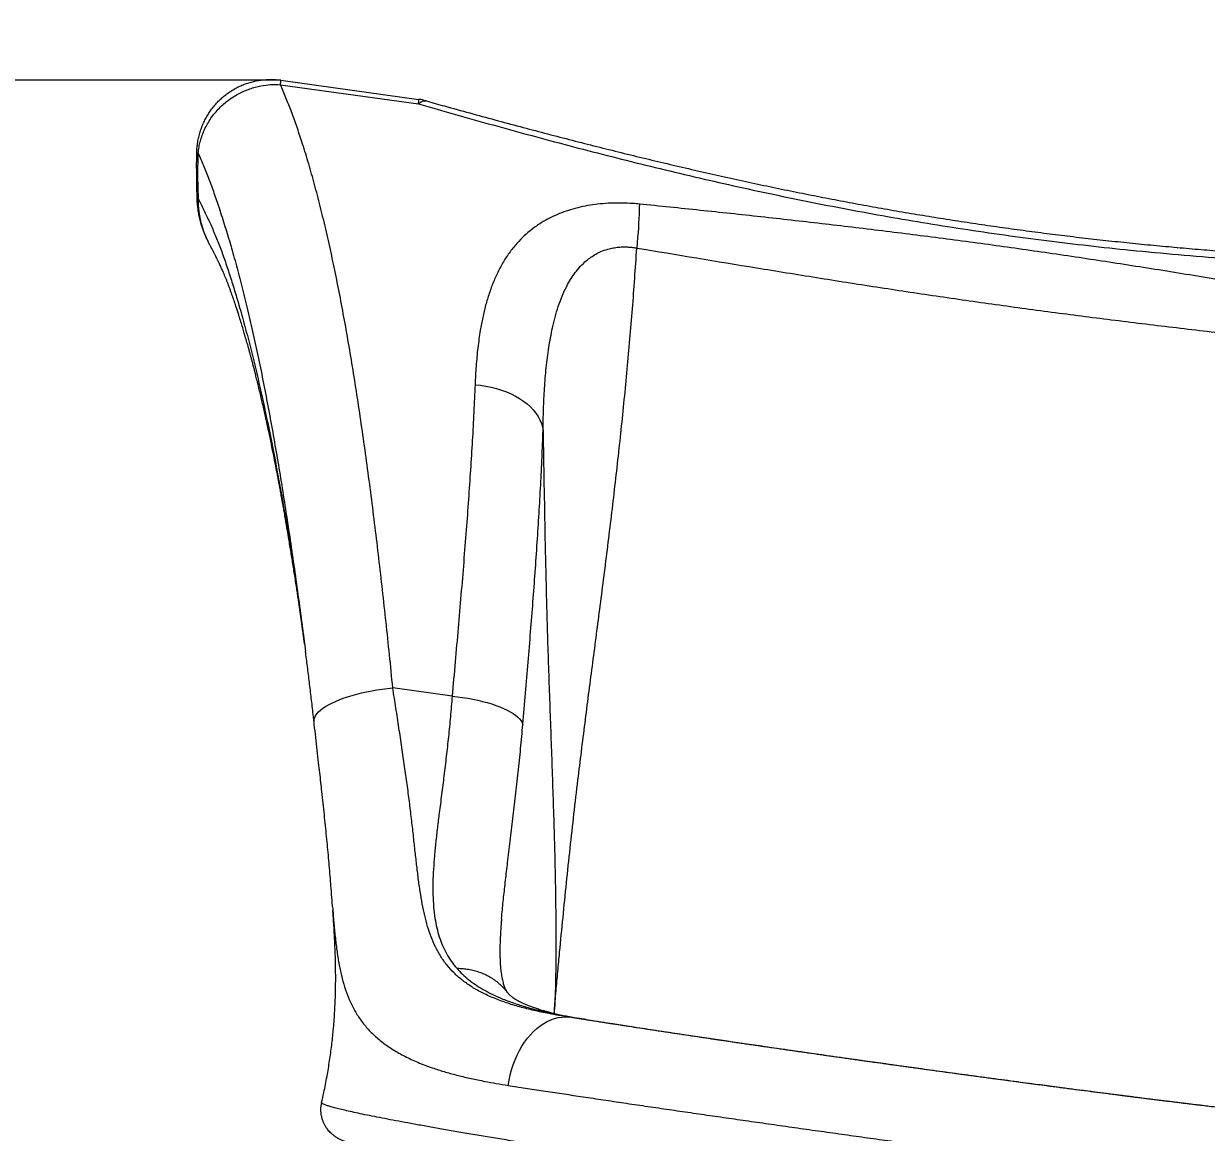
# Model space of a CAD drawing. Header units: millimetres. Extents: x -5517 to 6387, y -5295 to 6147.
# Drawn here: x 2840 to 3939, y 3157 to 4188 of the extents above; entities that cross this region are included whole.
import ezdxf

# ---------------------------------------------------------------- set-up
doc = ezdxf.new("R2010")
doc.units = ezdxf.units.MM
for name, color, linetype in [('DIKOM_ОБЪЕКТ', 7, 'Continuous'), ('DIKOM_РАЗМЕР_ЗОНА', 7, 'Continuous'), ('DIKOM_РАЗМЕР_ОБЪЕКТА', 7, 'Continuous')]:
    doc.layers.add(name, color=color, linetype=linetype)
doc.styles.add('style1', font='arial.ttf', dxfattribs={"width": 0.8})
doc.dimstyles.new('1-50', dxfattribs={"dimtxt": 300, "dimasz": 200, "dimexe": 100, "dimexo": 0, "dimgap": 100, "dimtad": 1, "dimtxsty": 'style1', "dimcen": 200, "dimclrd": 7, "dimclre": 7, "dimclrt": 7, "dimadec": 1, "dimazin": 2, "dimtfac": 1, "dimtmove": 0, "dimatfit": 2, "dimfxl": 0, "dimlwd": 25, "dimlwe": 18, "dimarcsym": 0})

# ---------------------------------------------------------------- blocks, each defined once
blk = doc.blocks.new('*D0')
at = {"layer": 'Defpoints', "color": 0, "transparency": 16777216}
for p in [(3079.1, 4135.3), (-4405.3, -2652.7), (-1397.6, -2652.7)]:
    blk.add_point(p, dxfattribs=at)
at = {"layer": 'DIKOM_РАЗМЕР_ОБЪЕКТА', "color": 7, "lineweight": 18, "transparency": 16777216}
for p, q in [((3079.1, 4135.3), (-4505.3, 4135.3)), ((-1397.6, -2652.7), (-4505.3, -2652.7))]:
    blk.add_line(p, q, dxfattribs=at)
at = {"layer": 'DIKOM_РАЗМЕР_ОБЪЕКТА', "color": 7, "lineweight": 25, "transparency": 16777216}
blk.add_line((-4405.3, 3935.3), (-4405.3, -2452.7), dxfattribs=at)
at = {"layer": 'DIKOM_РАЗМЕР_ОБЪЕКТА', "color": 7, "transparency": 16777216}
for points in [[(-4438.7, 3935.3), (-4372, 3935.3), (-4405.3, 4135.3)], [(-4438.7, -2452.7), (-4372, -2452.7), (-4405.3, -2652.7)]]:
    blk.add_solid(points, dxfattribs=at)
at = {"layer": 'DIKOM_РАЗМЕР_ОБЪЕКТА', "color": 7, "transparency": 16777216, "insert": (-4658.5, 741.3), "char_height": 300, "attachment_point": 5, "rotation": 90, "style": 'style1'}
blk.add_mtext('6800', dxfattribs=at)
blk = doc.blocks.new('*D2')
at = {"layer": 'Defpoints', "color": 0, "transparency": 16777216}
for p in [(4491.5, 3839), (-2445.6, 374.3), (4491.5, -4687.8)]:
    blk.add_point(p, dxfattribs=at)
at = {"layer": 'DIKOM_РАЗМЕР_ОБЪЕКТА', "color": 7, "lineweight": 18, "transparency": 16777216}
for p, q in [((4491.5, 3839), (4491.5, -4787.8)), ((-2445.6, 374.3), (-2445.6, -4787.8))]:
    blk.add_line(p, q, dxfattribs=at)
at = {"layer": 'DIKOM_РАЗМЕР_ОБЪЕКТА', "color": 7, "lineweight": 25, "transparency": 16777216}
blk.add_line((-2245.6, -4687.8), (4291.5, -4687.8), dxfattribs=at)
at = {"layer": 'DIKOM_РАЗМЕР_ОБЪЕКТА', "color": 7, "transparency": 16777216}
for points in [[(-2245.6, -4654.5), (-2245.6, -4721.1), (-2445.6, -4687.8)], [(4291.5, -4654.5), (4291.5, -4721.1), (4491.5, -4687.8)]]:
    blk.add_solid(points, dxfattribs=at)
at = {"layer": 'DIKOM_РАЗМЕР_ОБЪЕКТА', "color": 7, "transparency": 16777216, "insert": (1023, -4434.6), "char_height": 300, "attachment_point": 5, "style": 'style1'}
blk.add_mtext('6900', dxfattribs=at)
blk = doc.blocks.new('*D3')
at = {"layer": 'Defpoints', "color": 0, "transparency": 16777216}
for p in [(6386.9, 4728.2), (-4131.4, -152.7), (6386.9, -5195.4)]:
    blk.add_point(p, dxfattribs=at)
at = {"layer": 'DIKOM_РАЗМЕР_ЗОНА', "color": 7, "lineweight": 18, "transparency": 16777216}
for p, q in [((6386.9, 4728.2), (6386.9, -5295.4)), ((-4131.4, -152.7), (-4131.4, -5295.4))]:
    blk.add_line(p, q, dxfattribs=at)
at = {"layer": 'DIKOM_РАЗМЕР_ЗОНА', "color": 7, "lineweight": 25, "transparency": 16777216}
blk.add_line((-3931.4, -5195.4), (6186.9, -5195.4), dxfattribs=at)
at = {"layer": 'DIKOM_РАЗМЕР_ЗОНА', "color": 7, "transparency": 16777216}
for points in [[(-3931.4, -5162), (-3931.4, -5228.7), (-4131.4, -5195.4)], [(6186.9, -5162), (6186.9, -5228.7), (6386.9, -5195.4)]]:
    blk.add_solid(points, dxfattribs=at)
at = {"layer": 'DIKOM_РАЗМЕР_ЗОНА', "color": 7, "transparency": 16777216, "insert": (1127.7, -4942.2), "char_height": 300, "attachment_point": 5, "style": 'style1'}
blk.add_mtext('10500', dxfattribs=at)

msp = doc.modelspace()

# ---------------------------------------------------------------- linework, layer by layer
at = {"layer": 'DIKOM_ОБЪЕКТ', "color": 7, "linetype": 'Continuous', "lineweight": 15}
for p, q in [((3079.071, 4135.263), (3207.455, 4117.403)), ((3078.595, 4131.067), (3206.979, 4113.207)), ((3002.396, 4024.744), (3002.394, 4024.785)), ((3011.885, 3984.534), (3011.688, 3984.908)), ((3099.75, 3621.064), (3101.912, 3604.4)), ((3238.249, 3562.4), (3183.128, 3570.068)), ((3126.392, 3375.802), (3126.375, 3375.994)), ((3284.263, 3355.614), (3284.425, 3357.57)), ((3361.277, 3261.965), (3347.078, 3263.94)), ((3362.57, 3261.789), (3361.277, 3261.965)), ((3117.137, 3184.446), (3117.139, 3184.453))]:
    msp.add_line(p, q, dxfattribs=at)
at = {"layer": 'DIKOM_ОБЪЕКТ', "color": 7, "linetype": 'Continuous', "lineweight": 15, "flags": 128}
for points in [[(3206.979, 4113.207), (3208.487, 4114.446), (3209.94, 4115.358), (3211.327, 4115.935), (3212.638, 4116.175), (3213.865, 4116.074), (3214.065, 4116.023)], [(3002.394, 4024.785), (3002.394, 4024.785), (3001.979, 4046.123), (3002.24, 4067.484)], [(3011.688, 3984.908), (3010.205, 3987.727), (3007.363, 3994.614), (3005.155, 4001.759), (3003.897, 4007.345), (3003.018, 4013.013), (3002.523, 4018.841), (3002.437, 4024.7), (3002.437, 4024.7), (3002.437, 4024.7)], [(3412.344, 4020.022), (3412.301, 4017.08), (3412.212, 4013.828), (3412.077, 4010.286), (3411.897, 4006.472), (3411.674, 4002.408), (3411.408, 3998.118), (3411.1, 3993.623), (3410.754, 3988.949), (3410.369, 3984.122), (3409.95, 3979.169)], [(3259.582, 3852.092), (3264.681, 3851.562), (3269.718, 3850.791), (3274.664, 3849.786), (3279.494, 3848.55), (3284.181, 3847.091), (3288.699, 3845.417), (3293.026, 3843.536), (3297.136, 3841.459), (3301.008, 3839.197), (3304.622, 3836.762), (3307.956, 3834.167), (3310.994, 3831.427), (3313.72, 3828.556), (3316.117, 3825.57), (3318.174, 3822.484), (3319.879, 3819.316), (3321.223, 3816.083), (3322.2, 3812.801), (3322.802, 3809.489)], [(3109.972, 3538.538), (3109.924, 3539.257), (3110.069, 3540.91), (3110.562, 3542.591), (3111.4, 3544.293), (3112.58, 3546.006), (3114.095, 3547.722), (3115.939, 3549.432), (3118.101, 3551.128), (3120.571, 3552.801), (3123.336, 3554.443), (3126.383, 3556.046), (3129.697, 3557.601), (3133.26, 3559.101), (3137.055, 3560.538), (3141.063, 3561.905), (3145.263, 3563.195), (3149.636, 3564.402), (3154.158, 3565.519), (3158.807, 3566.542), (3163.56, 3567.464), (3168.393, 3568.282), (3173.281, 3568.991), (3178.201, 3569.587), (3183.128, 3570.068)], [(3238.249, 3562.4), (3243.167, 3561.879), (3248.041, 3561.244), (3252.849, 3560.496), (3257.565, 3559.64), (3262.167, 3558.681), (3266.631, 3557.623), (3270.934, 3556.471), (3275.056, 3555.231), (3278.976, 3553.909), (3282.673, 3552.513), (3286.13, 3551.048), (3289.329, 3549.522), (3292.255, 3547.944), (3294.892, 3546.32), (3297.228, 3544.659), (3299.25, 3542.969), (3300.949, 3541.26), (3302.316, 3539.538), (3303.344, 3537.813), (3304.028, 3536.093)], [(3290.371, 3200.487), (3291.196, 3205.396), (3292.255, 3210.25), (3293.542, 3215.026), (3295.051, 3219.698), (3296.774, 3224.244), (3298.703, 3228.639), (3300.828, 3232.863), (3303.137, 3236.893), (3305.621, 3240.71), (3308.265, 3244.293), (3311.056, 3247.626), (3313.981, 3250.69), (3317.025, 3253.471), (3320.171, 3255.954), (3323.405, 3258.127), (3326.71, 3259.979), (3330.069, 3261.5), (3333.465, 3262.683), (3336.882, 3263.522), (3340.301, 3264.013), (3343.705, 3264.152), (3347.078, 3263.94)]]:
    msp.add_lwpolyline(points, dxfattribs=at)
at = {"layer": 'DIKOM_ОБЪЕКТ', "color": 7, "linetype": 'Continuous', "lineweight": 15}
for centre, radius, start, end in [((3020.755, 4139.76), 58.489, 351.452573, 355.590192), ((3148.968, 4121.918), 58.661, 351.460233, 355.585746), ((3200.566, 4067.88), 50, 74.344154, 82.080054), ((3002.113, 4070.256), 2.774, 243.548625, 272.615444)]:
    msp.add_arc(centre, radius, start, end, dxfattribs=at)
for points, knots in [([(3000.904, 4067.774), (3000.946, 4069.071), (3001.038, 4071.974), (3001.568, 4076.467), (3002.419, 4081.237), (3003.603, 4085.955), (3005.102, 4090.577), (3006.898, 4095.036), (3008.975, 4099.325), (3011.328, 4103.451), (3013.971, 4107.43), (3016.889, 4111.223), (3020.03, 4114.765), (3023.37, 4118.042), (3026.897, 4121.065), (3030.643, 4123.858), (3034.598, 4126.404), (3038.693, 4128.653), (3042.888, 4130.594), (3047.169, 4132.234), (3051.572, 4133.591), (3056.095, 4134.656), (3060.665, 4135.407), (3065.244, 4135.841), (3069.819, 4135.98), (3074.417, 4135.78), (3077.516, 4135.527), (3079.06, 4135.263), (3079.077, 4135.26)], [0, 0, 0, 0, 0.03332781, 0.07459925, 0.11609778, 0.15776728, 0.1994909, 0.24083253, 0.28118101, 0.32185863, 0.36277566, 0.40381964, 0.4447278, 0.48430131, 0.5239526, 0.56398125, 0.60427852, 0.64469806, 0.68393026, 0.72295371, 0.76239652, 0.80221752, 0.84226259, 0.88130513, 0.92030815, 0.95973716, 0.99957534, 1, 1, 1, 1]), ([(3002.24, 4067.484), (3002.46, 4069.335), (3002.899, 4073.035), (3004.165, 4078.578), (3005.889, 4084.077), (3008.121, 4089.506), (3010.829, 4094.769), (3014.031, 4099.879), (3017.716, 4104.768), (3021.742, 4109.25), (3026.002, 4113.269), (3030.468, 4116.87), (3035.259, 4120.143), (3040.18, 4122.958), (3045.128, 4125.308), (3050.09, 4127.242), (3055.216, 4128.82), (3061.67, 4130.286), (3069.506, 4131.329), (3075.548, 4131.155), (3078.595, 4131.067)], [0, 0, 0, 0, 0.05254716, 0.10509416, 0.15915072, 0.21320762, 0.26778177, 0.32235506, 0.3786658, 0.43497412, 0.48621165, 0.53745051, 0.59013911, 0.64282858, 0.69031783, 0.7378065, 0.78644591, 0.83508603, 0.91682431, 1, 1, 1, 1]), ([(3183.128, 3570.068), (3182.109, 3580.352), (3180.07, 3600.928), (3176.868, 3631.291), (3173.57, 3661.249), (3170.176, 3690.719), (3166.664, 3719.957), (3163.03, 3748.916), (3159.255, 3777.558), (3155.367, 3805.57), (3151.359, 3832.903), (3147.26, 3859.272), (3143.069, 3884.677), (3138.787, 3909.126), (3134.37, 3932.832), (3129.818, 3955.757), (3125.08, 3978.085), (3120.148, 3999.768), (3115.014, 4020.764), (3109.718, 4040.844), (3104.255, 4059.974), (3098.936, 4077.096), (3093.791, 4092.383), (3088.85, 4106.003), (3083.796, 4118.984), (3080.329, 4127.039), (3078.595, 4131.067)], [0, 0, 0, 0, 0.04213587, 0.08430715, 0.12649008, 0.16866133, 0.21079746, 0.25416537, 0.29757166, 0.34099048, 0.38439682, 0.4277646, 0.46992512, 0.51212046, 0.55432765, 0.59652326, 0.63868359, 0.68206944, 0.72549326, 0.76892983, 0.81235385, 0.85573969, 0.89174672, 0.92775373, 0.96387694, 1, 1, 1, 1]), ([(3206.979, 4113.207), (3218.467, 4109.908), (3241.446, 4103.311), (3276.225, 4093.551), (3311.274, 4083.921), (3346.617, 4074.469), (3382.241, 4065.226), (3418.139, 4056.228), (3454.306, 4047.513), (3490.734, 4039.109), (3527.36, 4031.056), (3564.169, 4023.38), (3601.15, 4016.112), (3638.286, 4009.265), (3675.551, 4002.856), (3713.403, 3996.824), (3751.828, 3991.205), (3790.807, 3986.021), (3829.826, 3981.341), (3870.698, 3976.967), (3913.403, 3972.988), (3957.906, 3969.466), (4002.323, 3966.54), (4046.598, 3964.177), (4090.971, 3962.335), (4135.411, 3960.99), (4179.9, 3960.086), (4224.125, 3959.578), (4268.077, 3959.389), (4297.108, 3959.485), (4311.62, 3959.533)], [0, 0, 0, 0, 0.0329727, 0.06594858, 0.09892092, 0.13202002, 0.16512287, 0.19822156, 0.23144118, 0.26467, 0.29789809, 0.33111707, 0.36434185, 0.39757676, 0.43081132, 0.46403571, 0.49854547, 0.53306695, 0.56758848, 0.60209842, 0.64150119, 0.68092755, 0.72036301, 0.75979231, 0.79919752, 0.8393434, 0.87950826, 0.91968186, 0.95985079, 1, 1, 1, 1]), ([(3214.062, 4116.016), (3219.743, 4114.427), (3233.221, 4110.657), (3254.545, 4104.771), (3277.982, 4098.37), (3301.177, 4092.131), (3324.175, 4086.048), (3346.973, 4080.122), (3369.777, 4074.306), (3392.566, 4068.608), (3415.319, 4063.04), (3438.015, 4057.611), (3460.636, 4052.329), (3483.163, 4047.204), (3505.58, 4042.242), (3527.871, 4037.449), (3550.021, 4032.833), (3572.017, 4028.397), (3593.857, 4024.147), (3615.658, 4020.059), (3637.496, 4016.114), (3659.419, 4012.308), (3681.359, 4008.655), (3703.295, 4005.158), (3725.23, 4001.818), (3747.168, 3998.636), (3769.087, 3995.614), (3791.007, 3992.752), (3812.957, 3990.042), (3834.984, 3987.477), (3857.081, 3985.057), (3879.215, 3982.786), (3901.35, 3980.666), (3923.457, 3978.7), (3945.588, 3976.881), (3967.786, 3975.204), (3990.099, 3973.661), (4012.507, 3972.25), (4035.013, 3970.969), (4057.62, 3969.813), (4080.331, 3968.779), (4103.151, 3967.863), (4126.083, 3967.061), (4149.129, 3966.369), (4172.293, 3965.783), (4195.576, 3965.296), (4218.981, 3964.906), (4242.515, 3964.606), (4266.172, 3964.393), (4287.14, 3964.263), (4300.182, 3964.228), (4305.332, 3964.214)], [0, 0, 0, 0, 0.01645423, 0.03904153, 0.06142152, 0.08371168, 0.10530797, 0.12684223, 0.14829707, 0.16965493, 0.19089926, 0.21201468, 0.23298702, 0.2538031, 0.27445124, 0.29492079, 0.3152023, 0.33528726, 0.35516858, 0.37486834, 0.39470512, 0.41455982, 0.43437352, 0.45415246, 0.47390291, 0.4936312, 0.51334606, 0.53299052, 0.55267202, 0.57243857, 0.59226556, 0.61212735, 0.63199833, 0.65184499, 0.67165749, 0.6916342, 0.71171378, 0.7319043, 0.75221339, 0.77264875, 0.7932183, 0.81392932, 0.83478939, 0.85580584, 0.87698564, 0.89833597, 0.91986322, 0.94157417, 0.96348526, 0.98558334, 1, 1, 1, 1]), ([(3001.265, 4024.945), (3001.132, 4029.59), (3000.857, 4039.17), (3000.756, 4053.256), (3000.767, 4062.889), (3000.911, 4067.581), (3000.917, 4067.771)], [0, 0, 0, 0, 0.32548153, 0.67120628, 0.9866571, 1, 1, 1, 1]), ([(3002.24, 4067.484), (3003.908, 4063.634), (3007.244, 4055.933), (3012.116, 4043.442), (3016.899, 4030.316), (3021.909, 4015.643), (3027.121, 3999.429), (3032.505, 3981.522), (3037.755, 3962.862), (3042.87, 3943.439), (3047.896, 3923.035), (3052.832, 3901.644), (3057.682, 3879.307), (3062.406, 3856.231), (3067.003, 3832.459), (3071.433, 3808.269), (3075.701, 3783.701), (3079.817, 3758.799), (3083.835, 3733.333), (3087.76, 3707.34), (3091.637, 3680.607), (3095.47, 3653.079), (3098.19, 3633.119), (3099.589, 3622.309), (3099.75, 3621.064)], [0, 0, 0, 0, 0.0401602, 0.08032121, 0.12063291, 0.16094608, 0.20944389, 0.25797936, 0.30652015, 0.35504177, 0.40352798, 0.45334441, 0.50320403, 0.5530776, 0.60293614, 0.65275193, 0.70100833, 0.74930483, 0.79761429, 0.84590996, 0.89416606, 0.94382524, 0.99352799, 1, 1, 1, 1]), ([(3002.396, 4024.744), (3001.883, 4024.786), (3001.201, 4024.842), (3001.212, 4024.924), (3001.214, 4024.944)], [0, 0, 0, 0, 0.75313833, 1, 1, 1, 1]), ([(3011.849, 3984.515), (3011.331, 3985.491), (3009.975, 3988.051), (3008.085, 3992.379), (3006.182, 3997.406), (3004.626, 4002.459), (3003.38, 4007.495), (3002.406, 4012.583), (3001.703, 4017.796), (3001.324, 4021.837), (3001.236, 4024.14), (3001.216, 4024.661)], [0, 0, 0, 0, 0.07914042, 0.20746378, 0.33793218, 0.46406041, 0.58594214, 0.70946267, 0.83489046, 0.96269181, 1, 1, 1, 1]), ([(3002.437, 4024.7), (3002.426, 4024.718), (3002.412, 4024.741), (3002.399, 4024.743), (3002.396, 4024.744)], [0, 0, 0, 0, 0.77864478, 1, 1, 1, 1]), ([(3002.437, 4024.7), (3004.139, 4021.27), (3007.542, 4014.416), (3012.573, 4003.735), (3017.505, 3992.551), (3022.305, 3980.696), (3026.923, 3967.961), (3031.389, 3954.492), (3035.772, 3940.578), (3040.428, 3924.959), (3045.329, 3907.508), (3050.441, 3888.074), (3055.405, 3867.956), (3060.218, 3847.167), (3065.068, 3824.911), (3069.949, 3801.139), (3074.848, 3775.805), (3079.592, 3749.807), (3084.184, 3723.197), (3088.627, 3695.993), (3092.759, 3669.539), (3095.371, 3651.896), (3096.581, 3643.721)], [0, 0, 0, 0, 0.04245348, 0.08484048, 0.12714266, 0.16936856, 0.21156079, 0.25375048, 0.29591322, 0.33803528, 0.39091555, 0.44369862, 0.49636913, 0.54891697, 0.60135773, 0.65978499, 0.71810778, 0.77630877, 0.83436845, 0.89227861, 0.95008459, 1, 1, 1, 1]), ([(3412.344, 4020.022), (3410.292, 4020.211), (3404.811, 4020.715), (3395.923, 4021.071), (3385.807, 4020.952), (3375.935, 4020.277), (3366.351, 4019.045), (3357.144, 4017.237), (3348.343, 4014.891), (3340.04, 4012.057), (3331.485, 4008.433), (3322.891, 4003.872), (3314.448, 3998.281), (3306.848, 3992.124), (3299.58, 3985.004), (3292.772, 3976.85), (3286.52, 3967.621), (3281.15, 3957.886), (3276.55, 3947.669), (3272.633, 3937.007), (3269.341, 3925.931), (3266.622, 3914.517), (3264.142, 3901.383), (3262.054, 3886.407), (3260.444, 3869.525), (3259.869, 3857.902), (3259.582, 3852.092)], [0, 0, 0, 0, 0.01778128, 0.04749619, 0.07735122, 0.10721311, 0.13693707, 0.16718886, 0.19755356, 0.227942, 0.25822623, 0.29774427, 0.33739702, 0.37709596, 0.41667758, 0.46450289, 0.51242753, 0.56038955, 0.60826677, 0.65668236, 0.70514155, 0.75361447, 0.80204941, 0.86801813, 0.93401968, 1, 1, 1, 1]), ([(4091.929, 3925.433), (4072.905, 3928.793), (4034.857, 3935.511), (3977.701, 3945.281), (3920.469, 3954.763), (3863.59, 3963.813), (3807.07, 3972.39), (3750.895, 3980.45), (3694.635, 3988.003), (3638.275, 3995.109), (3581.85, 4001.818), (3525.363, 4008.178), (3468.86, 4014.254), (3431.183, 4018.1), (3412.344, 4020.022)], [0, 0, 0, 0, 0.08449456, 0.16898884, 0.25351419, 0.33803874, 0.42063002, 0.50322052, 0.58589423, 0.66856888, 0.75140877, 0.83424949, 0.91712466, 1, 1, 1, 1]), ([(3096.991, 3640.991), (3096.916, 3641.509), (3096.739, 3642.733), (3096.379, 3645.238), (3095.905, 3648.496), (3095.305, 3652.572), (3094.58, 3657.433), (3093.726, 3663.087), (3092.767, 3669.345), (3091.757, 3675.856), (3090.745, 3682.315), (3089.744, 3688.623), (3088.409, 3696.949), (3086.749, 3707.11), (3084.773, 3718.909), (3083.16, 3728.294), (3081.933, 3735.311), (3081.108, 3739.971), (3080.385, 3744.014), (3079.768, 3747.433), (3079.256, 3750.251), (3078.793, 3752.787), (3078.283, 3755.558), (3077.639, 3759.036), (3076.864, 3763.179), (3076.004, 3767.723), (3074.906, 3773.459), (3073.591, 3780.219), (3072.137, 3787.541), (3070.819, 3794.055), (3069.596, 3799.999), (3068.357, 3805.926), (3067.043, 3812.106), (3065.726, 3818.184), (3064.43, 3824.062), (3063.131, 3829.847), (3061.781, 3835.751), (3060.386, 3841.733), (3058.97, 3847.677), (3057.783, 3852.562), (3056.871, 3856.257), (3056.236, 3858.804), (3055.58, 3861.41), (3054.808, 3864.453), (3053.878, 3868.068), (3052.88, 3871.89), (3051.914, 3875.539), (3051.046, 3878.773), (3050.193, 3881.912), (3049.372, 3884.896), (3048.592, 3887.699), (3047.879, 3890.236), (3047.135, 3892.856), (3046.178, 3896.187), (3044.972, 3900.317), (3043.508, 3905.237), (3041.871, 3910.612), (3040.328, 3915.553), (3038.946, 3919.884), (3037.818, 3923.359), (3036.779, 3926.508), (3035.852, 3929.274), (3034.969, 3931.877), (3034.077, 3934.475), (3033.116, 3937.227), (3032.099, 3940.084), (3031.042, 3942.975), (3029.993, 3945.759), (3028.951, 3948.425), (3027.884, 3951.067), (3026.816, 3953.626), (3025.787, 3956.02), (3024.846, 3958.152), (3024.031, 3959.963), (3023.249, 3961.671), (3022.383, 3963.53), (3021.362, 3965.682), (3020.27, 3967.942), (3019.196, 3970.125), (3018.321, 3971.881), (3017.615, 3973.283), (3016.997, 3974.502), (3016.259, 3975.95), (3015.357, 3977.706), (3014.177, 3979.985), (3012.913, 3982.406), (3011.999, 3984.141), (3011.615, 3984.869)], [0, 0, 0, 0, 0.00428826, 0.01014023, 0.01760779, 0.02659466, 0.03719574, 0.04942081, 0.06325262, 0.07749824, 0.09149577, 0.1052458, 0.11874921, 0.14624344, 0.17266033, 0.19800055, 0.21006493, 0.2208275, 0.2301967, 0.23817277, 0.24475498, 0.25003942, 0.25619481, 0.26456283, 0.27498211, 0.28607206, 0.29751345, 0.31683344, 0.33581611, 0.35198345, 0.36581025, 0.38093185, 0.39740688, 0.41365743, 0.42852992, 0.44396789, 0.45998908, 0.47638258, 0.49304683, 0.50939353, 0.51751364, 0.52447811, 0.53120937, 0.53997594, 0.55087964, 0.5628327, 0.57372595, 0.58343019, 0.59194713, 0.60222991, 0.61077116, 0.61785032, 0.62584521, 0.6353532, 0.64935118, 0.66533666, 0.68312916, 0.70247589, 0.71513118, 0.72752507, 0.73858487, 0.74829601, 0.75701033, 0.76673939, 0.77685951, 0.78837731, 0.80069934, 0.81266858, 0.82502985, 0.83759264, 0.84990977, 0.86187824, 0.87257253, 0.88156468, 0.88903088, 0.89803589, 0.90892225, 0.92078394, 0.93161028, 0.9413325, 0.94663822, 0.95203431, 0.95874412, 0.96682792, 0.97628556, 0.99003896, 1, 1, 1, 1]), ([(3322.802, 3809.489), (3322.919, 3816.089), (3323.152, 3829.297), (3324.069, 3848.778), (3325.62, 3867.957), (3328.01, 3886.732), (3330.907, 3902.362), (3333.968, 3915.002), (3336.891, 3924.815), (3340.41, 3934.345), (3344.273, 3942.752), (3348.368, 3950.074), (3352.599, 3956.351), (3357.475, 3962.229), (3362.42, 3966.965), (3367.217, 3970.655), (3371.646, 3973.451), (3376.848, 3976.057), (3382.279, 3978.024), (3387.837, 3979.336), (3392.895, 3980.049), (3397.717, 3980.294), (3402.21, 3980.156), (3406.168, 3979.796), (3408.742, 3979.369), (3409.95, 3979.169)], [0, 0, 0, 0, 0.08850921, 0.17714535, 0.26575525, 0.35425697, 0.4426526, 0.49236927, 0.54214715, 0.59188285, 0.64154085, 0.67868604, 0.71594122, 0.75311772, 0.7901555, 0.81411757, 0.83811475, 0.86204955, 0.89185179, 0.91251784, 0.9332441, 0.95389956, 0.96988627, 0.98587393, 1, 1, 1, 1]), ([(3333.828, 3277.313), (3333.835, 3277.389), (3333.892, 3277.998), (3334.233, 3281.681), (3335.126, 3291.303), (3336.529, 3306.367), (3338.676, 3329.204), (3341.341, 3356.786), (3344.596, 3389.012), (3347.984, 3421.03), (3351.521, 3452.875), (3356.063, 3491.685), (3361.772, 3537.447), (3368.619, 3590.217), (3375.661, 3643.862), (3382.634, 3698.527), (3389.339, 3754.227), (3395.571, 3810.144), (3401.178, 3866.276), (3406.124, 3922.598), (3408.674, 3960.313), (3409.95, 3979.169)], [0, 0, 0, 0, 0.00031794, 0.00252581, 0.01527681, 0.04028436, 0.06529236, 0.11084354, 0.15640727, 0.20198804, 0.24757512, 0.29314605, 0.36932974, 0.44551465, 0.52169872, 0.60140763, 0.68113499, 0.76086636, 0.84059079, 0.92030216, 1, 1, 1, 1]), ([(3409.95, 3979.169), (3447.072, 3972.997), (3502.756, 3963.739), (3577.071, 3951.69), (3632.676, 3942.947), (3688.161, 3934.575), (3743.541, 3926.625), (3799.001, 3919.128), (3855.067, 3911.964), (3911.714, 3905.089), (3988.008, 3896.211), (4045.246, 3889.791), (4083.407, 3885.51)], [0, 0, 0, 0, 0.16609514, 0.24914935, 0.33220297, 0.41442096, 0.49663803, 0.57891329, 0.66118931, 0.7458855, 0.83058249, 1, 1, 1, 1]), ([(3259.582, 3852.092), (3259.211, 3843.588), (3258.468, 3826.572), (3257.021, 3800.139), (3255.355, 3773.08), (3253.464, 3745.376), (3251.351, 3716.769), (3249.029, 3687.246), (3246.521, 3656.819), (3243.872, 3625.837), (3241.114, 3594.398), (3239.204, 3573.062), (3238.249, 3562.4)], [0, 0, 0, 0, 0.09831241, 0.19671725, 0.29515319, 0.39355801, 0.49187083, 0.5934289, 0.69508854, 0.79678168, 0.89844139, 1, 1, 1, 1]), ([(3304.028, 3536.093), (3304.863, 3545.838), (3306.536, 3565.336), (3308.946, 3594.088), (3311.257, 3622.438), (3313.443, 3650.299), (3315.506, 3677.944), (3317.414, 3705.321), (3319.136, 3732.396), (3320.627, 3758.822), (3321.889, 3784.615), (3322.498, 3801.201), (3322.802, 3809.489)], [0, 0, 0, 0, 0.09830239, 0.19669749, 0.29512204, 0.3935141, 0.49181414, 0.59338172, 0.69505248, 0.79675886, 0.89843068, 1, 1, 1, 1]), ([(3322.802, 3809.489), (3323.081, 3792.876), (3323.639, 3759.65), (3324.569, 3709.647), (3325.694, 3656.588), (3327.352, 3600.447), (3329.498, 3541.234), (3331.662, 3481.911), (3333.511, 3422.497), (3334.604, 3370.253), (3334.838, 3328.226), (3334.528, 3303.393), (3334.177, 3288.661), (3333.995, 3282.373), (3333.873, 3278.638), (3333.831, 3277.402), (3333.828, 3277.313)], [0, 0, 0, 0, 0.09457276, 0.18914939, 0.28372092, 0.39495453, 0.50620647, 0.61746938, 0.72872675, 0.83996472, 0.91054512, 0.96427449, 0.97907736, 0.99307194, 0.99950023, 1, 1, 1, 1]), ([(3101.047, 3611.174), (3100.968, 3611.787), (3100.79, 3613.157), (3100.481, 3615.509), (3100.091, 3618.461), (3099.644, 3621.805), (3099.19, 3625.163), (3098.752, 3628.366), (3098.265, 3631.893), (3097.702, 3635.914), (3097.196, 3639.475), (3096.837, 3641.97), (3096.652, 3643.253), (3096.587, 3643.703), (3096.583, 3643.748), (3096.581, 3643.773)], [0, 0, 0, 0, 0.05081486, 0.11335087, 0.19610246, 0.29907451, 0.39722056, 0.48311025, 0.57494485, 0.70407671, 0.83672314, 0.89497015, 0.92332596, 0.95759992, 1, 1, 1, 1]), ([(3109.944, 3538.506), (3109.75, 3540.185), (3108.97, 3546.939), (3107.598, 3558.609), (3105.817, 3573.461), (3103.994, 3588.111), (3102.693, 3598.459), (3101.988, 3603.899), (3101.906, 3604.533)], [0, 0, 0, 0, 0.07489148, 0.30131445, 0.5254591, 0.74761462, 0.97060704, 1, 1, 1, 1]), ([(3347.078, 3263.94), (3343.892, 3264.454), (3337.516, 3265.481), (3326.531, 3267.501), (3314.256, 3270.084), (3301.037, 3273.428), (3288.467, 3277.266), (3276.654, 3281.677), (3265.675, 3286.728), (3255.921, 3292.295), (3247.373, 3298.378), (3239.938, 3304.941), (3233.335, 3312.225), (3227.595, 3320.279), (3222.671, 3329.123), (3218.636, 3338.469), (3215.358, 3348.274), (3212.679, 3358.475), (3210.435, 3369.265), (3208.511, 3380.746), (3206.814, 3392.934), (3205.253, 3405.828), (3203.757, 3419.279), (3202.214, 3433.488), (3200.511, 3448.469), (3198.598, 3464.212), (3196.491, 3480.437), (3194.113, 3497.289), (3191.531, 3514.759), (3188.837, 3532.838), (3186.044, 3551.258), (3184.099, 3563.8), (3183.128, 3570.068)], [0, 0, 0, 0, 0.02205055, 0.04412339, 0.07864206, 0.11318406, 0.14769783, 0.18327204, 0.21887898, 0.25444889, 0.28760944, 0.32080048, 0.35396214, 0.38819683, 0.42246286, 0.4567033, 0.48880679, 0.52094464, 0.55308782, 0.58519869, 0.61827628, 0.65138401, 0.68449176, 0.71756892, 0.75225569, 0.78697945, 0.82170301, 0.85638981, 0.89227362, 0.9281941, 0.96411541, 1, 1, 1, 1]), ([(3238.249, 3562.4), (3237.728, 3556.028), (3236.685, 3543.279), (3234.845, 3524.655), (3232.834, 3506.313), (3230.664, 3488.341), (3228.435, 3470.776), (3226.376, 3454.722), (3224.561, 3440.101), (3223.041, 3426.817), (3221.778, 3413.977), (3220.836, 3401.464), (3220.315, 3389.312), (3220.312, 3377.548), (3220.905, 3366.325), (3222.12, 3356.127), (3223.925, 3346.891), (3226.246, 3338.538), (3229.213, 3330.579), (3232.898, 3323.05), (3237.263, 3315.919), (3240.775, 3311.58), (3242.53, 3309.411)], [0, 0, 0, 0, 0.05658551, 0.11320641, 0.16979287, 0.22765397, 0.2855515, 0.34341368, 0.39167389, 0.43997786, 0.48827753, 0.53653232, 0.58639863, 0.63632849, 0.6862485, 0.73610102, 0.77954869, 0.82302232, 0.86646722, 0.91096795, 0.95550014, 1, 1, 1, 1]), ([(3127.089, 3366.648), (3126.945, 3368.533), (3126.519, 3374.126), (3125.861, 3382.854), (3125.069, 3392.897), (3124.276, 3402.382), (3123.422, 3412.112), (3122.526, 3421.875), (3121.575, 3431.83), (3120.569, 3441.982), (3119.508, 3452.334), (3118.392, 3462.888), (3117.305, 3472.87), (3116.253, 3482.304), (3115.236, 3491.273), (3114.104, 3501.268), (3112.858, 3512.231), (3111.498, 3524.111), (3110.49, 3532.886), (3109.926, 3537.727), (3109.833, 3538.524)], [0, 0, 0, 0, 0.03779366, 0.11211249, 0.17032414, 0.23248635, 0.29169574, 0.35096833, 0.41035732, 0.46991917, 0.52971152, 0.58979178, 0.6502184, 0.69785772, 0.74706402, 0.79773599, 0.86076519, 0.92403887, 0.98748736, 1, 1, 1, 1]), ([(3284.425, 3357.57), (3284.49, 3358.36), (3284.961, 3364.14), (3286.146, 3375.342), (3287.905, 3391.158), (3290.001, 3408.59), (3292.325, 3427.666), (3294.832, 3448.479), (3297.32, 3469.766), (3299.724, 3491.489), (3302.008, 3513.57), (3303.355, 3528.59), (3304.028, 3536.093)], [0, 0, 0, 0, 0.01508769, 0.11042568, 0.20577725, 0.30106427, 0.41740169, 0.53391897, 0.65052974, 0.76714148, 0.8836618, 1, 1, 1, 1]), ([(3127.095, 3366.649), (3127.096, 3366.639), (3127.485, 3361.597), (3128.228, 3352.266), (3129.498, 3338.756), (3131, 3326.014), (3132.878, 3313.94), (3135.24, 3302.549), (3138.156, 3291.922), (3141.794, 3281.796), (3146.307, 3272.168), (3151.811, 3263.058), (3158.328, 3254.569), (3165.95, 3246.692), (3174.721, 3239.412), (3184.618, 3232.752), (3195.669, 3226.693), (3207.849, 3221.206), (3220.104, 3216.649), (3232.144, 3212.864), (3243.708, 3209.712), (3255.858, 3206.833), (3267.769, 3204.379), (3279.273, 3202.269), (3286.671, 3201.081), (3290.371, 3200.487)], [0, 0, 0, 0, 0.00008308, 0.04524297, 0.09041362, 0.13552854, 0.18229433, 0.229109, 0.27592835, 0.32269999, 0.37248208, 0.42229218, 0.47207108, 0.52299779, 0.57395912, 0.62488353, 0.6760633, 0.72728087, 0.77846097, 0.81788254, 0.85733699, 0.89679267, 0.93621592, 0.96809159, 1, 1, 1, 1]), ([(3116.973, 3184.489), (3117.664, 3187.573), (3119.477, 3195.671), (3121.963, 3208.715), (3124.41, 3223.409), (3126.357, 3237.665), (3127.952, 3252.454), (3129.133, 3267.816), (3129.847, 3283.757), (3130.087, 3299.378), (3129.91, 3314.651), (3129.421, 3329.507), (3128.693, 3343.832), (3127.999, 3355.032), (3127.51, 3361.425), (3127.369, 3363.265)], [0, 0, 0, 0, 0.05230825, 0.13734544, 0.21876748, 0.2973745, 0.37383819, 0.46351481, 0.55156765, 0.63842989, 0.72420776, 0.80828313, 0.88987289, 0.96829669, 1, 1, 1, 1]), ([(3284.234, 3355.616), (3284.122, 3354.349), (3283.819, 3350.915), (3283.434, 3345.607), (3283.077, 3339.72), (3282.833, 3334.201), (3282.696, 3329.03), (3282.663, 3324.2), (3282.73, 3319.7), (3282.89, 3315.522), (3283.139, 3311.652), (3283.457, 3308.207), (3283.834, 3305.104), (3284.261, 3302.301), (3284.753, 3299.677), (3285.295, 3297.286), (3285.871, 3295.157), (3286.47, 3293.273), (3287.093, 3291.599), (3287.599, 3290.428), (3288.071, 3289.452), (3288.345, 3288.933), (3288.83, 3288.076), (3289.284, 3287.375), (3289.54, 3286.98)], [0, 0, 0, 0, 0.03143979, 0.08520608, 0.13780748, 0.18932342, 0.23984718, 0.28948638, 0.33836463, 0.38662339, 0.43442446, 0.48195735, 0.52441915, 0.56846829, 0.61507371, 0.66186008, 0.70920408, 0.75758449, 0.80765583, 0.86037789, 0.88600611, 0.92143792, 0.95583073, 1, 1, 1, 1]), ([(3242.53, 3309.411), (3244.235, 3307.571), (3247.647, 3303.889), (3253.494, 3298.845), (3259.909, 3294.106), (3266.952, 3289.707), (3274.593, 3285.628), (3283.51, 3281.543), (3293.861, 3277.543), (3305.778, 3273.703), (3318.513, 3270.255), (3332.051, 3267.17), (3346.301, 3264.387), (3356.286, 3262.772), (3361.277, 3261.965)], [0, 0, 0, 0, 0.07159825, 0.14323886, 0.21483813, 0.28794811, 0.36110035, 0.43421468, 0.52729792, 0.620457, 0.71355267, 0.80901013, 0.90453135, 1, 1, 1, 1]), ([(3242.53, 3309.411), (3242.725, 3309.41), (3244.691, 3309.398), (3248.403, 3309.205), (3253.631, 3308.52), (3258.771, 3307.405), (3263.801, 3305.855), (3268.638, 3303.882), (3273.294, 3301.477), (3277.706, 3298.641), (3281.81, 3295.427), (3285.489, 3291.856), (3287.901, 3289.232), (3288.97, 3287.709), (3289.069, 3287.568)], [0, 0, 0, 0, 0.01044742, 0.10523136, 0.20001418, 0.2973524, 0.3946888, 0.4929436, 0.59119943, 0.69230905, 0.79341858, 0.89167451, 0.98992865, 1, 1, 1, 1]), ([(3288.941, 3287.728), (3289.215, 3287.382), (3289.717, 3286.746), (3290.247, 3286.134), (3290.779, 3285.554), (3291.585, 3284.753), (3292.712, 3283.768), (3294.067, 3282.708), (3295.546, 3281.668), (3297.249, 3280.587), (3299.159, 3279.478), (3301.408, 3278.287), (3303.971, 3277.044), (3306.853, 3275.766), (3310.056, 3274.465), (3313.582, 3273.155), (3317.428, 3271.846), (3321.426, 3270.602), (3325.598, 3269.411), (3330.03, 3268.243), (3334.902, 3267.061), (3340.199, 3265.88), (3345.857, 3264.719), (3351.885, 3263.585), (3357.468, 3262.606), (3361.131, 3262.028), (3362.585, 3261.799)], [0, 0, 0, 0, 0.03312238, 0.06080371, 0.08749499, 0.14125842, 0.18945266, 0.23430641, 0.28196349, 0.32048523, 0.36131884, 0.4024045, 0.44386599, 0.48578391, 0.52820427, 0.57114207, 0.61458777, 0.65850949, 0.69772288, 0.73897697, 0.78279677, 0.82766391, 0.87358592, 0.92053565, 0.96847457, 1, 1, 1, 1]), ([(3333.828, 3277.313), (3333.821, 3277.225), (3333.559, 3273.971), (3333.283, 3270.709), (3333.015, 3267.536)], [0, 0, 0, 0, 0.02697662, 1, 1, 1, 1]), ([(3333.34, 3267.457), (3333.503, 3270.636), (3333.671, 3273.921), (3333.823, 3277.206), (3333.828, 3277.313)], [0, 0, 0, 0, 0.96766561, 1, 1, 1, 1]), ([(3954.422, 3179.449), (3948.941, 3180.103), (3937.977, 3181.412), (3920.615, 3183.526), (3901.967, 3185.826), (3881.917, 3188.334), (3860.468, 3191.052), (3840.053, 3193.67), (3820.886, 3196.154), (3803.121, 3198.475), (3785.078, 3200.852), (3764.984, 3203.519), (3742.782, 3206.492), (3718.461, 3209.78), (3695.795, 3212.871), (3674.896, 3215.744), (3655.82, 3218.385), (3636.733, 3221.044), (3615.805, 3223.98), (3593.085, 3227.192), (3568.675, 3230.672), (3546.352, 3233.883), (3526.114, 3236.817), (3507.913, 3239.474), (3489.97, 3242.112), (3470.585, 3244.982), (3449.906, 3248.071), (3428.138, 3251.355), (3408.653, 3254.326), (3391.335, 3256.993), (3376.049, 3259.369), (3361.223, 3261.693), (3351.791, 3263.192), (3347.078, 3263.94)], [0, 0, 0, 0, 0.03323746, 0.06649568, 0.0997334, 0.13668414, 0.17366343, 0.21061407, 0.23912808, 0.26766777, 0.29620751, 0.32472144, 0.36170878, 0.39872449, 0.43571175, 0.46425581, 0.49282619, 0.52139633, 0.5499403, 0.58689768, 0.62388322, 0.66084057, 0.68935859, 0.71790279, 0.74644693, 0.77496493, 0.81192282, 0.84890933, 0.88586727, 0.91438747, 0.94293371, 0.97148003, 1, 1, 1, 1]), ([(3361.277, 3261.965), (3367.534, 3260.98), (3380.052, 3259.01), (3399.893, 3255.936), (3418.873, 3253.026), (3436.836, 3250.299), (3453.579, 3247.778), (3470.68, 3245.223), (3489.823, 3242.384), (3511.095, 3239.256), (3534.544, 3235.838), (3556.537, 3232.662), (3576.929, 3229.74), (3595.631, 3227.077), (3614.432, 3224.419), (3635.156, 3221.507), (3657.788, 3218.353), (3682.262, 3214.97), (3704.785, 3211.885), (3725.32, 3209.095), (3743.881, 3206.59), (3762.271, 3204.127), (3782.242, 3201.472), (3803.678, 3198.647), (3826.407, 3195.683), (3846.91, 3193.038), (3865.262, 3190.696), (3881.579, 3188.633), (3897.476, 3186.644), (3912.641, 3184.767), (3927.117, 3182.995), (3936.207, 3181.899), (3940.752, 3181.351)], [0, 0, 0, 0, 0.03872294, 0.07747576, 0.11619866, 0.14608074, 0.17599015, 0.20589937, 0.23578131, 0.27450499, 0.31325842, 0.35198204, 0.38186376, 0.41177304, 0.44168225, 0.4715642, 0.51030348, 0.54907249, 0.5878119, 0.61770667, 0.64762886, 0.67755096, 0.70744573, 0.74618089, 0.78494618, 0.82368166, 0.85357337, 0.883493, 0.91341206, 0.94330411, 0.97165218, 1, 1, 1, 1]), ([(3362.571, 3261.79), (3365.074, 3261.394), (3370.527, 3260.534), (3379.179, 3259.179), (3388.471, 3257.731), (3397.961, 3256.262), (3407.623, 3254.774), (3417.439, 3253.27), (3427.393, 3251.754), (3437.486, 3250.224), (3447.731, 3248.679), (3458.149, 3247.116), (3468.747, 3245.533), (3479.509, 3243.933), (3490.413, 3242.319), (3501.431, 3240.696), (3512.534, 3239.067), (3523.695, 3237.437), (3534.894, 3235.809), (3546.156, 3234.179), (3557.511, 3232.542), (3568.977, 3230.896), (3580.528, 3229.244), (3592.139, 3227.591), (3603.797, 3225.938), (3615.488, 3224.288), (3627.2, 3222.641), (3638.919, 3221), (3650.628, 3219.368), (3662.344, 3217.741), (3674.05, 3216.122), (3685.742, 3214.512), (3697.381, 3212.916), (3708.972, 3211.333), (3720.518, 3209.764), (3732.023, 3208.207), (3743.488, 3206.662), (3754.918, 3205.129), (3766.303, 3203.609), (3777.591, 3202.108), (3788.763, 3200.631), (3799.809, 3199.177), (3810.754, 3197.743), (3821.588, 3196.332), (3832.302, 3194.943), (3842.885, 3193.579), (3853.327, 3192.24), (3863.62, 3190.928), (3873.741, 3189.645), (3883.675, 3188.395), (3893.441, 3187.173), (3903.062, 3185.977), (3912.547, 3184.807), (3921.863, 3183.665), (3930.852, 3182.572), (3936.625, 3181.876), (3939.434, 3181.538)], [0, 0, 0, 0, 0.01575392, 0.03432147, 0.05292588, 0.07154411, 0.09014821, 0.10871335, 0.12721725, 0.14566699, 0.1641071, 0.18261666, 0.20122169, 0.2198918, 0.23859651, 0.25730305, 0.27597164, 0.29457178, 0.31307392, 0.33147606, 0.34998266, 0.36858259, 0.38720563, 0.40584464, 0.42449239, 0.44314081, 0.4617821, 0.48040948, 0.49901674, 0.51756665, 0.53623058, 0.55483167, 0.57338992, 0.59192489, 0.61045701, 0.62900234, 0.6475782, 0.6662043, 0.68489999, 0.70361873, 0.72217792, 0.74074954, 0.75933086, 0.77791838, 0.79650839, 0.81509662, 0.83367953, 0.85225318, 0.87081461, 0.88928992, 0.90772575, 0.92627976, 0.9449158, 0.96359754, 0.98228645, 1, 1, 1, 1]), ([(3290.371, 3200.487), (3295.665, 3199.665), (3306.258, 3198.019), (3322.889, 3195.47), (3340.023, 3192.865), (3357.853, 3190.178), (3376.36, 3187.412), (3395.532, 3184.569), (3415.149, 3181.68), (3434.983, 3178.778), (3454.991, 3175.869), (3475.131, 3172.957), (3495.555, 3170.019), (3516.422, 3167.033), (3537.711, 3164.001), (3559.394, 3160.927), (3581.225, 3157.847), (3602.958, 3154.794), (3624.556, 3151.772), (3645.987, 3148.787), (3667.407, 3145.816), (3688.982, 3142.836), (3710.676, 3139.854), (3732.454, 3136.873), (3754.063, 3133.929), (3775.248, 3131.058), (3795.983, 3128.262), (3816.249, 3125.545), (3836.212, 3122.884), (3856.022, 3120.26), (3875.635, 3117.68), (3895.01, 3115.151), (3913.921, 3112.703), (3933.346, 3110.211), (3953.127, 3107.702), (3973.182, 3105.189), (3985.847, 3103.633), (3992.177, 3102.854)], [0, 0, 0, 0, 0.02771585, 0.05545553, 0.08319534, 0.11091104, 0.139432, 0.16797914, 0.19652633, 0.22504733, 0.25275899, 0.28049473, 0.30823056, 0.33594229, 0.36445714, 0.39299803, 0.42153887, 0.45005358, 0.47779079, 0.50555219, 0.53331345, 0.56105086, 0.5895954, 0.61816609, 0.64673695, 0.6752814, 0.70298979, 0.73072234, 0.75845479, 0.78616308, 0.8146751, 0.84321301, 0.87175106, 0.90026276, 0.93350171, 0.966761, 1, 1, 1, 1]), ([(4150.533, 3040.538), (4150.532, 3040.462), (4150.52, 3039.344), (4150.194, 3037.21), (4149.545, 3034.206), (4148.584, 3031.345), (4147.382, 3028.654), (4145.961, 3026.153), (4144.359, 3023.863), (4142.618, 3021.8), (4140.783, 3019.974), (4138.903, 3018.391), (4137.025, 3017.046), (4135.19, 3015.922), (4133.423, 3014.996), (4131.742, 3014.243), (4130.149, 3013.633), (4128.637, 3013.14), (4127.19, 3012.742), (4125.787, 3012.42), (4124.405, 3012.16), (4123.007, 3011.949), (4121.544, 3011.78), (4119.928, 3011.646), (4117.983, 3011.544), (4115.43, 3011.49), (4112.453, 3011.513), (4109.14, 3011.607), (4105.739, 3011.752), (4102.105, 3011.947), (4098.181, 3012.193), (4094.056, 3012.482), (4089.705, 3012.811), (4085.093, 3013.184), (4080.232, 3013.599), (4075.109, 3014.055), (4069.716, 3014.553), (4064.047, 3015.094), (4058.12, 3015.675), (4051.928, 3016.297), (4045.48, 3016.959), (4038.757, 3017.663), (4031.775, 3018.408), (4024.557, 3019.19), (4017.123, 3020.007), (4009.461, 3020.86), (4001.557, 3021.752), (3993.399, 3022.683), (3985.003, 3023.652), (3976.381, 3024.658), (3967.532, 3025.699), (3958.455, 3026.777), (3949.177, 3027.888), (3939.702, 3029.032), (3930.038, 3030.208), (3920.166, 3031.418), (3910.098, 3032.661), (3899.861, 3033.933), (3889.484, 3035.23), (3878.965, 3036.553), (3868.285, 3037.905), (3857.434, 3039.286), (3846.422, 3040.696), (3835.274, 3042.13), (3823.989, 3043.59), (3812.564, 3045.075), (3801.023, 3046.583), (3789.386, 3048.111), (3777.663, 3049.657), (3765.844, 3051.223), (3753.929, 3052.809), (3741.936, 3054.413), (3729.886, 3056.031), (3717.798, 3057.661), (3705.684, 3059.301), (3693.527, 3060.955), (3681.307, 3062.624), (3669.013, 3064.31), (3656.661, 3066.01), (3644.268, 3067.723), (3631.849, 3069.447), (3619.422, 3071.178), (3607.005, 3072.915), (3594.615, 3074.655), (3582.27, 3076.396), (3569.986, 3078.134), (3557.778, 3079.869), (3545.655, 3081.599), (3533.59, 3083.327), (3521.555, 3085.058), (3509.536, 3086.793), (3497.558, 3088.53), (3485.656, 3090.263), (3473.866, 3091.986), (3462.221, 3093.696), (3450.702, 3095.394), (3439.293, 3097.083), (3427.983, 3098.765), (3416.799, 3100.436), (3405.75, 3102.094), (3394.834, 3103.739), (3384.046, 3105.374), (3373.421, 3106.991), (3362.963, 3108.591), (3352.672, 3110.173), (3342.529, 3111.741), (3332.554, 3113.291), (3322.781, 3114.819), (3313.245, 3116.318), (3303.943, 3117.789), (3294.841, 3119.238), (3285.93, 3120.665), (3277.222, 3122.069), (3268.739, 3123.447), (3260.48, 3124.799), (3252.442, 3126.125), (3244.644, 3127.421), (3237.1, 3128.687), (3229.806, 3129.922), (3222.749, 3131.129), (3215.931, 3132.308), (3209.375, 3133.453), (3203.1, 3134.563), (3197.117, 3135.635), (3191.395, 3136.675), (3185.93, 3137.684), (3180.721, 3138.662), (3175.786, 3139.606), (3171.12, 3140.518), (3166.718, 3141.398), (3162.569, 3142.25), (3158.684, 3143.073), (3155.048, 3143.87), (3151.638, 3144.65), (3148.406, 3145.427), (3145.273, 3146.231), (3142.399, 3147.035), (3139.949, 3147.801), (3137.989, 3148.491), (3136.404, 3149.112), (3135.004, 3149.718), (3133.651, 3150.366), (3132.314, 3151.075), (3130.969, 3151.865), (3129.597, 3152.762), (3128.188, 3153.792), (3126.738, 3154.983), (3125.255, 3156.364), (3123.759, 3157.959), (3122.283, 3159.785), (3120.871, 3161.847), (3119.574, 3164.133), (3118.44, 3166.619), (3117.513, 3169.271), (3116.825, 3172.049), (3116.387, 3175.01), (3116.236, 3178.106), (3116.451, 3181.261), (3116.73, 3183.393), (3117.013, 3184.433), (3117.025, 3184.477)], [0, 0, 0, 0, 0.00015098, 0.00222998, 0.00426958, 0.00627289, 0.00824262, 0.01018055, 0.01208743, 0.01396237, 0.01580396, 0.01761049, 0.01938422, 0.02113379, 0.02287826, 0.02464214, 0.02645641, 0.02836492, 0.03041972, 0.03268374, 0.03523574, 0.03818014, 0.04166518, 0.04592318, 0.05137314, 0.05898104, 0.069377, 0.078335, 0.08675033, 0.09566102, 0.10416523, 0.11240211, 0.12061948, 0.12871043, 0.13673637, 0.14472001, 0.15267935, 0.16062936, 0.16858395, 0.17645526, 0.18434876, 0.19225838, 0.20016627, 0.20804983, 0.21589095, 0.22367583, 0.2314966, 0.23934373, 0.2471807, 0.25501529, 0.26285438, 0.27070404, 0.27857105, 0.28638583, 0.29420747, 0.30205368, 0.30990951, 0.31775685, 0.32557808, 0.33336012, 0.34114692, 0.34897878, 0.35680012, 0.3646188, 0.37244151, 0.38027414, 0.38812287, 0.39594404, 0.40374588, 0.41156187, 0.41938467, 0.42720636, 0.43501771, 0.44281219, 0.4505806, 0.45833299, 0.46611674, 0.47392674, 0.48175778, 0.48960434, 0.49746095, 0.5053219, 0.51318031, 0.52103002, 0.52886547, 0.53668129, 0.54447231, 0.55223387, 0.55997642, 0.56775801, 0.57557998, 0.58342511, 0.59127685, 0.59911417, 0.6069199, 0.61468001, 0.62248058, 0.63029224, 0.63809769, 0.64590442, 0.6537179, 0.6615452, 0.66939818, 0.67720152, 0.68502552, 0.69288278, 0.70075311, 0.70861224, 0.71643711, 0.72421122, 0.73199438, 0.73983008, 0.74765859, 0.75548766, 0.76332309, 0.77117209, 0.77904318, 0.78687897, 0.79471202, 0.80258364, 0.81047603, 0.81837141, 0.82624664, 0.83408735, 0.84191576, 0.84983424, 0.85775904, 0.86570069, 0.87367254, 0.88169027, 0.88977181, 0.89794857, 0.9061514, 0.91452294, 0.92313347, 0.93214312, 0.94197749, 0.9502003, 0.95592204, 0.96000067, 0.96341495, 0.966304, 0.96880879, 0.97103569, 0.97306708, 0.97496907, 0.97679588, 0.97859194, 0.98038604, 0.98219791, 0.9840412, 0.9859173, 0.9878199, 0.98974055, 0.99167217, 0.99360973, 0.99574685, 0.99784859, 0.99990949, 1, 1, 1, 1]), ([(4150.5, 3040.539), (4150.513, 3040.517), (4150.643, 3040.284), (4150.049, 3039.945), (4148.611, 3039.542), (4146.117, 3039.281), (4142.713, 3039.15), (4138.409, 3039.154), (4133.246, 3039.286), (4127.266, 3039.54), (4120.433, 3039.918), (4112.686, 3040.423), (4103.999, 3041.062), (4094.365, 3041.838), (4083.888, 3042.744), (4072.695, 3043.766), (4060.826, 3044.902), (4048.328, 3046.144), (4035.115, 3047.501), (4021.078, 3048.983), (4006.208, 3050.593), (3990.512, 3052.332), (3974.165, 3054.18), (3957.367, 3056.114), (3940.161, 3058.128), (3922.596, 3060.215), (3904.533, 3062.391), (3885.831, 3064.675), (3866.497, 3067.066), (3846.549, 3069.564), (3826.214, 3072.139), (3805.727, 3074.764), (3785.129, 3077.43), (3764.46, 3080.132), (3743.567, 3082.89), (3722.286, 3085.727), (3700.64, 3088.639), (3678.661, 3091.626), (3656.6, 3094.651), (3633.591, 3097.837), (3609.667, 3101.183), (3584.886, 3104.685), (3560.04, 3108.232), (3535.192, 3111.816), (3510.405, 3115.429), (3487.16, 3118.851), (3465.459, 3122.078), (3445.273, 3125.105), (3425.411, 3128.111), (3405.727, 3131.118), (3386.263, 3134.121), (3367.062, 3137.113), (3348.347, 3140.06), (3330.341, 3142.927), (3313.056, 3145.709), (3296.495, 3148.406), (3280.512, 3151.04), (3264.993, 3153.632), (3249.986, 3156.174), (3235.532, 3158.661), (3221.803, 3161.064), (3208.944, 3163.357), (3196.957, 3165.538), (3185.83, 3167.608), (3175.477, 3169.584), (3165.828, 3171.478), (3156.931, 3173.283), (3148.82, 3174.994), (3141.596, 3176.589), (3135.335, 3178.048), (3130.022, 3179.372), (3125.629, 3180.568), (3122.118, 3181.644), (3119.458, 3182.61), (3117.756, 3183.451), (3116.962, 3184.071), (3117.094, 3184.353), (3117.137, 3184.446)], [0, 0, 0, 0, 0.00138501, 0.01459129, 0.02817644, 0.04177416, 0.05537194, 0.06895719, 0.08218372, 0.09542164, 0.1086596, 0.12188607, 0.13549808, 0.14912258, 0.16274718, 0.17635919, 0.18958677, 0.20282586, 0.21606496, 0.22929264, 0.24290495, 0.25652974, 0.27015452, 0.28376683, 0.29697731, 0.31019925, 0.32342116, 0.33663165, 0.35022478, 0.3638303, 0.37743591, 0.39102903, 0.40424065, 0.41746377, 0.43068688, 0.44389856, 0.45749384, 0.47110159, 0.48470934, 0.49830461, 0.51358738, 0.52887898, 0.54416174, 0.5597745, 0.57539669, 0.59100948, 0.60423845, 0.6174788, 0.63071919, 0.64394812, 0.65756153, 0.67118741, 0.68481323, 0.69842669, 0.71163292, 0.72485053, 0.73806821, 0.75127448, 0.764863, 0.77846398, 0.79206491, 0.80565343, 0.81888133, 0.83212074, 0.84536014, 0.85858803, 0.87220211, 0.88582876, 0.89945541, 0.91306957, 0.92629291, 0.9395278, 0.95276255, 0.96598578, 0.97959529, 0.99321724, 1, 1, 1, 1])]:
    msp.add_open_spline(points, degree=3, knots=knots, dxfattribs=at)

# ---------------------------------------------------------------- dimensions: what is measured, and where the dimension line sits
at = {"layer": 'DIKOM_РАЗМЕР_ЗОНА'}
dim = msp.add_linear_dim(base=(6386.855, -5195.352), p1=(-4131.439, -152.689), p2=(6386.855, 4728.173), text='10500', dimstyle='1-50', dxfattribs=at)
dim.commit()
dim.dimension.update_dxf_attribs({"geometry": '*D3', "text_midpoint": (1127.708, -5195.352), "dimtype": 160})
at = {"layer": 'DIKOM_РАЗМЕР_ОБЪЕКТА'}
dim = msp.add_linear_dim(base=(-4405.349, -2652.689), p1=(3079.071, 4135.263), p2=(-1397.558, -2652.689), angle=90, text='6800', dimstyle='1-50', dxfattribs=at)
dim.commit()
dim.dimension.update_dxf_attribs({"geometry": '*D0', "text_midpoint": (-4405.349, 741.287), "dimtype": 160})
dim = msp.add_linear_dim(base=(4491.49, -4687.804), p1=(-2445.558, 374.311), p2=(4491.49, 3838.967), text='6900', dimstyle='1-50', dxfattribs=at)
dim.commit()
dim.dimension.update_dxf_attribs({"geometry": '*D2', "text_midpoint": (1022.966, -4687.804), "dimtype": 160})

doc.saveas('drawing.dxf')
